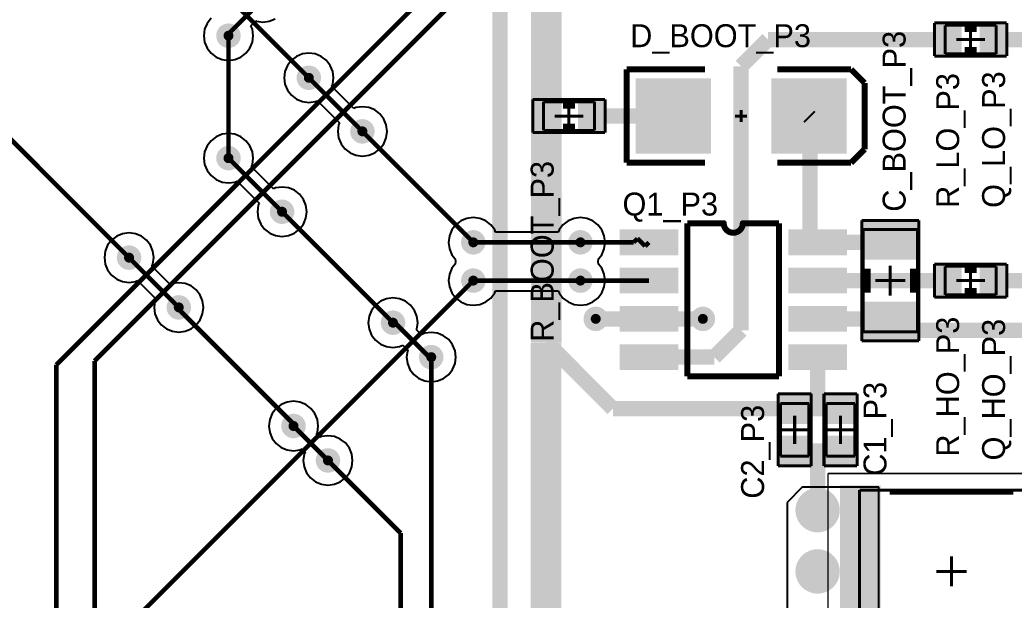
# Model space of a CAD drawing. Header units: millimetres. Extents: x 0.99 to 5.75, y 0.99 to 4.93.
# Drawn here: x 2.582 to 3.882, y 2.272 to 3.031 of the extents above; entities that cross this region are included whole.
import ezdxf

# ---------------------------------------------------------------- set-up
doc = ezdxf.new("R2010")
doc.units = ezdxf.units.MM
doc.header["$MEASUREMENT"] = 0
for name, color, linetype in [('BottomLayer', 5, 'Continuous'), ('BottomSolder', 6, 'Continuous'), ('Mechanical1', 6, 'Continuous'), ('Mechanical13', 56, 'Continuous'), ('Mechanical15', 56, 'Continuous'), ('MultiLayer', 9, 'Continuous'), ('TopLayer', 1, 'Continuous'), ('TopOverlay', 2, 'Continuous'), ('TopPaste', 8, 'Continuous'), ('TopSolder', 216, 'Continuous'), ('ViaHoleLayer', 16, 'Continuous')]:
    doc.layers.add(name, color=color, linetype=linetype)

# ---------------------------------------------------------------- blocks, each defined once
blk = doc.blocks.new('J1_0603_5')
at = {"layer": 'Mechanical13', "const_width": 0.003937}
for points in [[(-0.0334645, -0.0187007), (-0.0334645, 0.0187009)], [(-0.0334645, 0.0187009), (0.0334646, 0.0187009)], [(0.0334646, -0.0187007), (0.0334646, 0.0187009)], [(-0.0334645, -0.0187007), (0.0334646, -0.0187007)]]:
    blk.add_lwpolyline(points, dxfattribs=at)
at = {"layer": 'Mechanical15', "const_width": 0.003937}
for points in [[(-0.047244, -0.0216535), (-0.047244, 0.0216536)], [(-0.047244, 0.0216536), (0.0472442, 0.0216536)], [(1e-07, -0.0187007), (1e-07, 0.0187009)], [(0.0472442, -0.0216535), (0.0472442, 0.0216536)], [(-0.0187007, 1e-07), (0.0187008, 1e-07)], [(-0.047244, -0.0216535), (0.0472442, -0.0216535)]]:
    blk.add_lwpolyline(points, dxfattribs=at)
at = {"layer": 'TopLayer'}
for points in [[(-0.015748, -0.0177164), (-0.015748, 0.0177166), (-0.043307, -0.0177164), (-0.043307, 0.0177166)], [(0.0433071, -0.0177164), (0.0433071, 0.0177166), (0.0157481, -0.0177164), (0.0157481, 0.0177166)]]:
    blk.add_solid(points, dxfattribs=at)
at = {"layer": 'TopOverlay', "const_width": 0.007874}
for points in [[(-0.007874, 0.0137796), (0.0078741, 0.0137796)], [(-0.007874, -0.0137795), (0.0078741, -0.0137795)]]:
    blk.add_lwpolyline(points, dxfattribs=at)
at = {"layer": 'TopPaste'}
for points in [[(-0.015748, -0.0177164), (-0.015748, 0.0177166), (-0.043307, -0.0177164), (-0.043307, 0.0177166)], [(0.0433071, -0.0177164), (0.0433071, 0.0177166), (0.0157481, -0.0177164), (0.0157481, 0.0177166)]]:
    blk.add_solid(points, dxfattribs=at)
at = {"layer": 'TopSolder'}
for points in [[(-0.011748, -0.0217164), (-0.011748, 0.0217166), (-0.047307, -0.0217164), (-0.047307, 0.0217166)], [(0.0473071, -0.0217164), (0.0473071, 0.0217166), (0.0117481, -0.0217164), (0.0117481, 0.0217166)]]:
    blk.add_solid(points, dxfattribs=at)
blk = doc.blocks.new('J1_0603_6')
at = {"layer": 'Mechanical13', "const_width": 0.003937}
for points in [[(-0.0334645, -0.0187007), (-0.0334645, 0.0187009)], [(-0.0334645, 0.0187009), (0.0334646, 0.0187009)], [(0.0334646, -0.0187007), (0.0334646, 0.0187009)], [(-0.0334645, -0.0187007), (0.0334646, -0.0187007)]]:
    blk.add_lwpolyline(points, dxfattribs=at)
at = {"layer": 'Mechanical15', "const_width": 0.003937}
for points in [[(-0.047244, -0.0216535), (-0.047244, 0.0216536)], [(-0.047244, 0.0216536), (0.0472442, 0.0216536)], [(1e-07, -0.0187007), (1e-07, 0.0187009)], [(0.0472442, -0.0216535), (0.0472442, 0.0216536)], [(-0.0187007, 1e-07), (0.0187008, 1e-07)], [(-0.047244, -0.0216535), (0.0472442, -0.0216535)]]:
    blk.add_lwpolyline(points, dxfattribs=at)
at = {"layer": 'TopLayer'}
for points in [[(-0.015748, -0.0177164), (-0.015748, 0.0177166), (-0.043307, -0.0177164), (-0.043307, 0.0177166)], [(0.0433071, -0.0177164), (0.0433071, 0.0177166), (0.0157481, -0.0177164), (0.0157481, 0.0177166)]]:
    blk.add_solid(points, dxfattribs=at)
at = {"layer": 'TopOverlay', "const_width": 0.007874}
for points in [[(-0.007874, 0.0137796), (0.0078741, 0.0137796)], [(-0.007874, -0.0137795), (0.0078741, -0.0137795)]]:
    blk.add_lwpolyline(points, dxfattribs=at)
at = {"layer": 'TopPaste'}
for points in [[(-0.015748, -0.0177164), (-0.015748, 0.0177166), (-0.043307, -0.0177164), (-0.043307, 0.0177166)], [(0.0433071, -0.0177164), (0.0433071, 0.0177166), (0.0157481, -0.0177164), (0.0157481, 0.0177166)]]:
    blk.add_solid(points, dxfattribs=at)
at = {"layer": 'TopSolder'}
for points in [[(-0.011748, -0.0217164), (-0.011748, 0.0217166), (-0.047307, -0.0217164), (-0.047307, 0.0217166)], [(0.0473071, -0.0217164), (0.0473071, 0.0217166), (0.0117481, -0.0217164), (0.0117481, 0.0217166)]]:
    blk.add_solid(points, dxfattribs=at)
blk = doc.blocks.new('J1_0603_7')
at = {"layer": 'Mechanical13', "const_width": 0.003937}
for points in [[(-0.0334645, -0.0187007), (-0.0334645, 0.0187009)], [(-0.0334645, 0.0187009), (0.0334646, 0.0187009)], [(0.0334646, -0.0187007), (0.0334646, 0.0187009)], [(-0.0334645, -0.0187007), (0.0334646, -0.0187007)]]:
    blk.add_lwpolyline(points, dxfattribs=at)
at = {"layer": 'Mechanical15', "const_width": 0.003937}
for points in [[(-0.047244, -0.0216535), (-0.047244, 0.0216536)], [(-0.047244, 0.0216536), (0.0472442, 0.0216536)], [(1e-07, -0.0187007), (1e-07, 0.0187009)], [(0.0472442, -0.0216535), (0.0472442, 0.0216536)], [(-0.0187007, 1e-07), (0.0187008, 1e-07)], [(-0.047244, -0.0216535), (0.0472442, -0.0216535)]]:
    blk.add_lwpolyline(points, dxfattribs=at)
at = {"layer": 'TopLayer'}
for points in [[(-0.015748, -0.0177164), (-0.015748, 0.0177166), (-0.043307, -0.0177164), (-0.043307, 0.0177166)], [(0.0433071, -0.0177164), (0.0433071, 0.0177166), (0.0157481, -0.0177164), (0.0157481, 0.0177166)]]:
    blk.add_solid(points, dxfattribs=at)
at = {"layer": 'TopOverlay', "const_width": 0.007874}
for points in [[(-0.007874, 0.0137796), (0.0078741, 0.0137796)], [(-0.007874, -0.0137795), (0.0078741, -0.0137795)]]:
    blk.add_lwpolyline(points, dxfattribs=at)
at = {"layer": 'TopPaste'}
for points in [[(-0.015748, -0.0177164), (-0.015748, 0.0177166), (-0.043307, -0.0177164), (-0.043307, 0.0177166)], [(0.0433071, -0.0177164), (0.0433071, 0.0177166), (0.0157481, -0.0177164), (0.0157481, 0.0177166)]]:
    blk.add_solid(points, dxfattribs=at)
at = {"layer": 'TopSolder'}
for points in [[(-0.011748, -0.0217164), (-0.011748, 0.0217166), (-0.047307, -0.0217164), (-0.047307, 0.0217166)], [(0.0473071, -0.0217164), (0.0473071, 0.0217166), (0.0117481, -0.0217164), (0.0117481, 0.0217166)]]:
    blk.add_solid(points, dxfattribs=at)
blk = doc.blocks.new('SOIC8_10')
at = {"layer": 'TopLayer'}
for points in [[(-0.0344488, -0.0127953), (0.0344488, -0.0127953), (-0.0344488, 0.0127953), (0.0344488, 0.0127953)], [(0.1860236, -0.0127953), (0.2549212, -0.0127953), (0.1860236, 0.0127953), (0.2549212, 0.0127953)], [(-0.0344488, -0.0627953), (0.0344488, -0.0627953), (-0.0344488, -0.0372047), (0.0344488, -0.0372047)], [(0.1860236, -0.0627953), (0.2549212, -0.0627953), (0.1860236, -0.0372047), (0.2549212, -0.0372047)], [(-0.0344488, -0.1127953), (0.0344488, -0.1127953), (-0.0344488, -0.0872047), (0.0344488, -0.0872047)], [(0.1860236, -0.1127953), (0.2549212, -0.1127953), (0.1860236, -0.0872047), (0.2549212, -0.0872047)], [(-0.0344488, -0.1627953), (0.0344488, -0.1627953), (-0.0344488, -0.1372047), (0.0344488, -0.1372047)], [(0.1860236, -0.1627953), (0.2549212, -0.1627953), (0.1860236, -0.1372047), (0.2549212, -0.1372047)]]:
    blk.add_solid(points, dxfattribs=at)
at = {"layer": 'TopOverlay', "const_width": 0.007874}
for points in [[(0.05, 0.025), (0.0977362, 0.025)], [(0.05, -0.175), (0.05, 0.025)], [(0.1227362, 0.025), (0.17, 0.025)], [(0.17, -0.175), (0.17, 0.025)], [(0.05, -0.175), (0.17, -0.175)]]:
    blk.add_lwpolyline(points, dxfattribs=at)
blk.add_lwpolyline([(0.1227362, 0.025, -0.9999999999999999), (0.0977362, 0.025)], format="xyb", dxfattribs=at)
at = {"layer": 'TopOverlay', "const_width": 0.003937}
for points in [[(0.0957677, 0.025, 1), (0.0997047, 0.025, 1)], [(0.1207677, 0.025, 1), (0.1247047, 0.025, 1)]]:
    blk.add_lwpolyline(points, format="xyb", close=True, dxfattribs=at)
at = {"layer": 'TopPaste'}
for points in [[(-0.0344488, -0.0127953), (0.0344488, -0.0127953), (-0.0344488, 0.0127953), (0.0344488, 0.0127953)], [(0.1860236, -0.0127953), (0.2549212, -0.0127953), (0.1860236, 0.0127953), (0.2549212, 0.0127953)], [(-0.0344488, -0.0627953), (0.0344488, -0.0627953), (-0.0344488, -0.0372047), (0.0344488, -0.0372047)], [(0.1860236, -0.0627953), (0.2549212, -0.0627953), (0.1860236, -0.0372047), (0.2549212, -0.0372047)], [(-0.0344488, -0.1127953), (0.0344488, -0.1127953), (-0.0344488, -0.0872047), (0.0344488, -0.0872047)], [(0.1860236, -0.1127953), (0.2549212, -0.1127953), (0.1860236, -0.0872047), (0.2549212, -0.0872047)], [(-0.0344488, -0.1627953), (0.0344488, -0.1627953), (-0.0344488, -0.1372047), (0.0344488, -0.1372047)], [(0.1860236, -0.1627953), (0.2549212, -0.1627953), (0.1860236, -0.1372047), (0.2549212, -0.1372047)]]:
    blk.add_solid(points, dxfattribs=at)
at = {"layer": 'TopSolder'}
for points in [[(-0.0384488, -0.0167953), (0.0384488, -0.0167953), (-0.0384488, 0.0167953), (0.0384488, 0.0167953)], [(0.1820236, -0.0167953), (0.2589212, -0.0167953), (0.1820236, 0.0167953), (0.2589212, 0.0167953)], [(-0.0384488, -0.0667953), (0.0384488, -0.0667953), (-0.0384488, -0.0332047), (0.0384488, -0.0332047)], [(0.1820236, -0.0667953), (0.2589212, -0.0667953), (0.1820236, -0.0332047), (0.2589212, -0.0332047)], [(-0.0384488, -0.1167953), (0.0384488, -0.1167953), (-0.0384488, -0.0832047), (0.0384488, -0.0832047)], [(0.1820236, -0.1167953), (0.2589212, -0.1167953), (0.1820236, -0.0832047), (0.2589212, -0.0832047)], [(-0.0384488, -0.1667953), (0.0384488, -0.1667953), (-0.0384488, -0.1332047), (0.0384488, -0.1332047)], [(0.1820236, -0.1667953), (0.2589212, -0.1667953), (0.1820236, -0.1332047), (0.2589212, -0.1332047)]]:
    blk.add_solid(points, dxfattribs=at)
blk = doc.blocks.new('SMB_11')
at = {"layer": 'Mechanical1', "const_width": 0.003937}
for points in [[(-0.007874, 0), (0.007874, 0)], [(0, -0.007874), (0, 0.007874)]]:
    blk.add_lwpolyline(points, dxfattribs=at)
at = {"layer": 'TopLayer'}
for points in [[(-0.1338583, -0.0452756), (-0.0433071, -0.0452756), (-0.1338583, 0.0452756), (-0.0433071, 0.0452756)], [(0.0433071, -0.0452756), (0.1338583, -0.0452756), (0.0433071, 0.0452756), (0.1338583, 0.0452756)]]:
    blk.add_solid(points, dxfattribs=at)
at = {"layer": 'TopOverlay', "const_width": 0.007874}
for points in [[(-0.1496063, 0.0610236), (-0.0472441, 0.0610236)], [(-0.1496063, -0.0610236), (-0.1496063, 0.0610236)], [(0.0472441, 0.0610236), (0.1437008, 0.0610236)], [(0.1437008, 0.0610236), (0.1614173, 0.0433071)], [(0.1614173, -0.0433071), (0.1614173, 0.0433071)], [(0.1437008, -0.0610236), (0.1614173, -0.0433071)], [(-0.1496063, -0.0610236), (-0.0472441, -0.0610236)], [(0.0472441, -0.0610236), (0.1437008, -0.0610236)]]:
    blk.add_lwpolyline(points, dxfattribs=at)
at = {"layer": 'TopPaste'}
for points in [[(-0.1338583, -0.0452756), (-0.0433071, -0.0452756), (-0.1338583, 0.0452756), (-0.0433071, 0.0452756)], [(0.0433071, -0.0452756), (0.1338583, -0.0452756), (0.0433071, 0.0452756), (0.1338583, 0.0452756)]]:
    blk.add_solid(points, dxfattribs=at)
at = {"layer": 'TopSolder'}
for points in [[(-0.1378583, -0.0492756), (-0.0393071, -0.0492756), (-0.1378583, 0.0492756), (-0.0393071, 0.0492756)], [(0.0393071, -0.0492756), (0.1378583, -0.0492756), (0.0393071, 0.0492756), (0.1378583, 0.0492756)]]:
    blk.add_solid(points, dxfattribs=at)
blk = doc.blocks.new('C1206_12')
at = {"layer": 'Mechanical13', "const_width": 0.003937}
for points in [[(-0.0669291, 0.0354331), (0.0669291, 0.0354331)], [(-0.0669291, 0.0354331), (-0.0669291, -0.035433)], [(0.0669291, 0.0354331), (0.0669291, -0.035433)], [(-0.0669291, -0.035433), (0.0669291, -0.035433)]]:
    blk.add_lwpolyline(points, dxfattribs=at)
at = {"layer": 'Mechanical15', "const_width": 0.003937}
for points in [[(-0.0787402, 0.0374016), (0.0787402, 0.0374016)], [(-0.0787402, 0.0374016), (-0.0787402, -0.0374015)], [(0.0787402, 0.0374016), (0.0787402, -0.0374015)], [(0, 0.0196851), (0, -0.019685)], [(-0.019685, 0), (0.019685, 0)], [(-0.0787402, -0.0374015), (0.0787402, -0.0374015)]]:
    blk.add_lwpolyline(points, dxfattribs=at)
at = {"layer": 'TopLayer'}
for points in [[(-0.0314961, -0.0334645), (-0.0314961, 0.0334645), (-0.0748031, -0.0334645), (-0.0748031, 0.0334645)], [(0.0748031, -0.0334645), (0.0748031, 0.0334645), (0.0314961, -0.0334645), (0.0314961, 0.0334645)]]:
    blk.add_solid(points, dxfattribs=at)
at = {"layer": 'TopOverlay', "const_width": 0.007874}
for points in [[(-0.015748, 0.0295276), (0.015748, 0.0295276)], [(-0.015748, -0.0295275), (0.015748, -0.0295275)]]:
    blk.add_lwpolyline(points, dxfattribs=at)
at = {"layer": 'TopPaste'}
for points in [[(-0.0314961, -0.0334645), (-0.0314961, 0.0334645), (-0.0748031, -0.0334645), (-0.0748031, 0.0334645)], [(0.0748031, -0.0334645), (0.0748031, 0.0334645), (0.0314961, -0.0334645), (0.0314961, 0.0334645)]]:
    blk.add_solid(points, dxfattribs=at)
at = {"layer": 'TopSolder'}
for points in [[(-0.0274961, -0.0374645), (-0.0274961, 0.0374645), (-0.0788031, -0.0374645), (-0.0788031, 0.0374645)], [(0.0788031, -0.0374645), (0.0788031, 0.0374645), (0.0274961, -0.0374645), (0.0274961, 0.0374645)]]:
    blk.add_solid(points, dxfattribs=at)
blk = doc.blocks.new('1608_0603__13')
at = {"layer": 'Mechanical13', "const_width": 0.003937}
for points in [[(-0.0344488, -0.0187007), (-0.0344488, 0.0187009)], [(0.0344489, 0.0187009), (-0.0344488, 0.0187009)], [(0.0344489, -0.0187007), (0.0344489, 0.0187009)], [(0.0344489, -0.0187007), (-0.0344488, -0.0187007)]]:
    blk.add_lwpolyline(points, dxfattribs=at)
at = {"layer": 'Mechanical15', "const_width": 0.003937}
for points in [[(-0.047244, -0.0216535), (-0.047244, 0.0216536)], [(0.0472441, 0.0216536), (-0.047244, 0.0216536)], [(1e-07, -0.0187007), (1e-07, 0.0187009)], [(0.0472441, -0.0216535), (0.0472441, 0.0216536)], [(0.0187008, 1e-07), (-0.0187007, 1e-07)], [(0.0472441, -0.0216535), (-0.047244, -0.0216535)]]:
    blk.add_lwpolyline(points, dxfattribs=at)
at = {"layer": 'TopLayer'}
for points in [[(-0.011811, -0.0177164), (-0.011811, 0.0177166), (-0.043307, -0.0177164), (-0.043307, 0.0177166)], [(0.0433071, -0.0177164), (0.0433071, 0.0177166), (0.0118111, -0.0177164), (0.0118111, 0.0177166)]]:
    blk.add_solid(points, dxfattribs=at)
at = {"layer": 'TopPaste'}
for points in [[(-0.011811, -0.0177164), (-0.011811, 0.0177166), (-0.043307, -0.0177164), (-0.043307, 0.0177166)], [(0.0433071, -0.0177164), (0.0433071, 0.0177166), (0.0118111, -0.0177164), (0.0118111, 0.0177166)]]:
    blk.add_solid(points, dxfattribs=at)
at = {"layer": 'TopSolder'}
for points in [[(-0.007811, -0.0217164), (-0.007811, 0.0217166), (-0.047307, -0.0217164), (-0.047307, 0.0217166)], [(0.0473071, -0.0217164), (0.0473071, 0.0217166), (0.0078111, -0.0217164), (0.0078111, 0.0217166)]]:
    blk.add_solid(points, dxfattribs=at)
blk = doc.blocks.new('1608_0603__14')
at = {"layer": 'Mechanical13', "const_width": 0.003937}
for points in [[(-0.0344488, -0.0187007), (-0.0344488, 0.0187009)], [(0.0344489, 0.0187009), (-0.0344488, 0.0187009)], [(0.0344489, -0.0187007), (0.0344489, 0.0187009)], [(0.0344489, -0.0187007), (-0.0344488, -0.0187007)]]:
    blk.add_lwpolyline(points, dxfattribs=at)
at = {"layer": 'Mechanical15', "const_width": 0.003937}
for points in [[(-0.047244, -0.0216535), (-0.047244, 0.0216536)], [(0.0472441, 0.0216536), (-0.047244, 0.0216536)], [(1e-07, -0.0187007), (1e-07, 0.0187009)], [(0.0472441, -0.0216535), (0.0472441, 0.0216536)], [(0.0187008, 1e-07), (-0.0187007, 1e-07)], [(0.0472441, -0.0216535), (-0.047244, -0.0216535)]]:
    blk.add_lwpolyline(points, dxfattribs=at)
at = {"layer": 'TopLayer'}
for points in [[(-0.011811, -0.0177164), (-0.011811, 0.0177166), (-0.043307, -0.0177164), (-0.043307, 0.0177166)], [(0.0433071, -0.0177164), (0.0433071, 0.0177166), (0.0118111, -0.0177164), (0.0118111, 0.0177166)]]:
    blk.add_solid(points, dxfattribs=at)
at = {"layer": 'TopPaste'}
for points in [[(-0.011811, -0.0177164), (-0.011811, 0.0177166), (-0.043307, -0.0177164), (-0.043307, 0.0177166)], [(0.0433071, -0.0177164), (0.0433071, 0.0177166), (0.0118111, -0.0177164), (0.0118111, 0.0177166)]]:
    blk.add_solid(points, dxfattribs=at)
at = {"layer": 'TopSolder'}
for points in [[(-0.007811, -0.0217164), (-0.007811, 0.0217166), (-0.047307, -0.0217164), (-0.047307, 0.0217166)], [(0.0473071, -0.0217164), (0.0473071, 0.0217166), (0.0078111, -0.0217164), (0.0078111, 0.0217166)]]:
    blk.add_solid(points, dxfattribs=at)
blk = doc.blocks.new('TDK_C5750_2_M_15')
at = {"layer": 'Mechanical13', "const_width": 0.003937}
for points in [[(0.1200787, 0.1062992), (-0.1200788, 0.1062992)], [(-0.1200788, 0.1062992), (-0.1200788, -0.1062992)], [(0.1200787, 0.1062992), (0.1200787, -0.1062992)], [(0.1200787, -0.1062992), (-0.1200788, -0.1062992)]]:
    blk.add_lwpolyline(points, dxfattribs=at)
at = {"layer": 'Mechanical15'}
for points, const_width in [([(0.1614173, 0.1279527), (-0.1614173, 0.1279527)], 0.0019685), ([(-0.1614173, 0.1279527), (-0.1614173, -0.1279528)], 0.0019685), ([(0.1614173, 0.1279527), (0.1614173, -0.1279528)], 0.0019685), ([(0, 0.019685), (0, -0.0196851)], 0.003937), ([(0.019685, 0), (-0.0196851, 0)], 0.003937), ([(0.1614173, -0.1279528), (-0.1614173, -0.1279528)], 0.0019685)]:
    blk.add_lwpolyline(points, dxfattribs=dict(at, const_width=const_width))
at = {"layer": 'TopLayer'}
for points in [[(-0.0964567, -0.1082677), (-0.0964567, 0.1082677), (-0.1417323, -0.1082677), (-0.1417323, 0.1082677)], [(0.1417323, -0.1082677), (0.1417323, 0.1082677), (0.0964567, -0.1082677), (0.0964567, 0.1082677)]]:
    blk.add_solid(points, dxfattribs=at)
at = {"layer": 'TopOverlay', "const_width": 0.007874}
for points in [[(0.0807086, 0.1043307), (-0.0807087, 0.1043307)], [(0.0807086, -0.1043307), (-0.0807087, -0.1043307)]]:
    blk.add_lwpolyline(points, dxfattribs=at)
at = {"layer": 'TopPaste'}
for points in [[(-0.0964567, -0.1082677), (-0.0964567, 0.1082677), (-0.1417323, -0.1082677), (-0.1417323, 0.1082677)], [(0.1417323, -0.1082677), (0.1417323, 0.1082677), (0.0964567, -0.1082677), (0.0964567, 0.1082677)]]:
    blk.add_solid(points, dxfattribs=at)
at = {"layer": 'TopSolder'}
for points in [[(-0.0924567, -0.1122677), (-0.0924567, 0.1122677), (-0.1457323, -0.1122677), (-0.1457323, 0.1122677)], [(0.1457323, -0.1122677), (0.1457323, 0.1122677), (0.0924567, -0.1122677), (0.0924567, 0.1122677)]]:
    blk.add_solid(points, dxfattribs=at)

msp = doc.modelspace()

# ---------------------------------------------------------------- linework, layer by layer
at = {"layer": 'BottomLayer'}
for p, q in [((2.8321774, 3.0328226), (2.8270481, 3.026138)), ((2.8842497, 3.0230047), (2.8905308, 3.0292858)), ((2.8905308, 3.0292858), (2.8916463, 3.0288237)), ((2.8916463, 3.0288237), (2.9, 3.0277239)), ((2.9, 3.0277239), (2.9083537, 3.0288237)), ((2.9083537, 3.0288237), (2.916138, 3.0320481)), ((2.8238237, 3.0183537), (2.8227239, 3.01)), ((2.8270481, 3.026138), (2.8238237, 3.0183537)), ((2.8861763, 3.0183537), (2.8842497, 3.0230047)), ((2.8872761, 3.01), (2.8861763, 3.0183537)), ((2.8227239, 3.01), (2.8238237, 3.0016463)), ((2.8861763, 3.0016463), (2.8872761, 3.01)), ((2.8238237, 3.0016463), (2.8270481, 2.993862)), ((2.8270481, 2.993862), (2.8321774, 2.9871774)), ((2.8778226, 2.9871774), (2.8829519, 2.993862)), ((2.8829519, 2.993862), (2.8861763, 3.0016463)), ((2.8321774, 2.9871774), (2.838862, 2.9820481)), ((2.838862, 2.9820481), (2.8466463, 2.9788237)), ((2.8466463, 2.9788237), (2.855, 2.9777239)), ((2.855, 2.9777239), (2.8633537, 2.9788237)), ((2.8633537, 2.9788237), (2.871138, 2.9820481)), ((2.871138, 2.9820481), (2.8778226, 2.9871774)), ((2.9371774, 2.9778226), (2.9320481, 2.971138)), ((2.943862, 2.9829519), (2.9371774, 2.9778226)), ((2.9516463, 2.9861763), (2.943862, 2.9829519)), ((2.96, 2.9872761), (2.9516463, 2.9861763)), ((2.9683537, 2.9861763), (2.96, 2.9872761)), ((2.976138, 2.9829519), (2.9683537, 2.9861763)), ((2.9828226, 2.9778226), (2.976138, 2.9829519)), ((2.9879519, 2.971138), (2.9828226, 2.9778226)), ((2.9288237, 2.9633537), (2.9277239, 2.955)), ((2.9320481, 2.971138), (2.9288237, 2.9633537)), ((2.9911763, 2.9633537), (2.9879519, 2.971138)), ((2.9922761, 2.955), (2.9911763, 2.9633537)), ((2.9277239, 2.955), (2.9288237, 2.9466463)), ((2.9911763, 2.9466463), (2.9922761, 2.955)), ((2.9288237, 2.9466463), (2.9320481, 2.938862)), ((2.9320481, 2.938862), (2.9371774, 2.9321774)), ((2.989982, 2.943763), (2.9911763, 2.9466463)), ((3.018763, 2.914982), (2.989982, 2.943763)), ((2.9371774, 2.9321774), (2.943862, 2.9270481)), ((2.943862, 2.9270481), (2.9516463, 2.9238237)), ((2.9683537, 2.9238237), (2.971237, 2.925018)), ((2.971237, 2.925018), (3.000018, 2.896237)), ((2.9516463, 2.9238237), (2.96, 2.9227239)), ((2.96, 2.9227239), (2.9683537, 2.9238237)), ((3.0216463, 2.9161763), (3.018763, 2.914982)), ((3.03, 2.9172761), (3.0216463, 2.9161763)), ((3.0383537, 2.9161763), (3.03, 2.9172761)), ((3.046138, 2.9129519), (3.0383537, 2.9161763)), ((3.0528226, 2.9078226), (3.046138, 2.9129519)), ((3.0579519, 2.901138), (3.0528226, 2.9078226)), ((3.0611763, 2.8933537), (3.0579519, 2.901138)), ((2.9988237, 2.8933537), (2.9977239, 2.885)), ((2.9977239, 2.885), (2.9988237, 2.8766463)), ((3.000018, 2.896237), (2.9988237, 2.8933537)), ((3.0622761, 2.885), (3.0611763, 2.8933537)), ((3.0611763, 2.8766463), (3.0622761, 2.885)), ((2.8321774, 2.8728226), (2.8270481, 2.866138)), ((2.838862, 2.8779519), (2.8321774, 2.8728226)), ((2.8466463, 2.8811763), (2.838862, 2.8779519)), ((2.855, 2.8822761), (2.8466463, 2.8811763)), ((2.8633537, 2.8811763), (2.855, 2.8822761)), ((2.871138, 2.8779519), (2.8633537, 2.8811763)), ((2.8778226, 2.8728226), (2.871138, 2.8779519)), ((2.8829519, 2.866138), (2.8778226, 2.8728226)), ((2.9988237, 2.8766463), (3.0020481, 2.868862)), ((3.0579519, 2.868862), (3.0611763, 2.8766463)), ((2.8270481, 2.866138), (2.8238237, 2.8583537)), ((2.8861763, 2.8583537), (2.8829519, 2.866138)), ((3.0020481, 2.868862), (3.0071774, 2.8621774)), ((3.0071774, 2.8621774), (3.013862, 2.8570481)), ((3.046138, 2.8570481), (3.0528226, 2.8621774)), ((3.0528226, 2.8621774), (3.0579519, 2.868862)), ((2.8238237, 2.8583537), (2.8227239, 2.85)), ((2.8227239, 2.85), (2.8238237, 2.8416463)), ((2.8872761, 2.85), (2.8861763, 2.8583537)), ((2.8861763, 2.8416463), (2.8872761, 2.85)), ((3.013862, 2.8570481), (3.0216463, 2.8538237)), ((3.0216463, 2.8538237), (3.03, 2.8527239)), ((3.03, 2.8527239), (3.0383537, 2.8538237)), ((3.0383537, 2.8538237), (3.046138, 2.8570481)), ((2.8238237, 2.8416463), (2.8270481, 2.833862)), ((2.8270481, 2.833862), (2.8321774, 2.8271774)), ((2.884982, 2.838763), (2.8861763, 2.8416463)), ((2.913763, 2.809982), (2.884982, 2.838763)), ((2.8321774, 2.8271774), (2.838862, 2.8220481)), ((2.838862, 2.8220481), (2.8466463, 2.8188237)), ((2.8633537, 2.8188237), (2.866237, 2.820018)), ((2.866237, 2.820018), (2.895018, 2.791237)), ((2.8466463, 2.8188237), (2.855, 2.8177239)), ((2.855, 2.8177239), (2.8633537, 2.8188237)), ((2.9166463, 2.8111763), (2.913763, 2.809982)), ((2.925, 2.8122761), (2.9166463, 2.8111763)), ((2.9333537, 2.8111763), (2.925, 2.8122761)), ((2.941138, 2.8079519), (2.9333537, 2.8111763)), ((2.9478226, 2.8028226), (2.941138, 2.8079519)), ((2.9529519, 2.796138), (2.9478226, 2.8028226)), ((2.9561763, 2.7883537), (2.9529519, 2.796138)), ((2.8938237, 2.7883537), (2.8927239, 2.78)), ((2.895018, 2.791237), (2.8938237, 2.7883537)), ((2.9572761, 2.78), (2.9561763, 2.7883537)), ((2.8927239, 2.78), (2.8938237, 2.7716463)), ((2.8938237, 2.7716463), (2.8970481, 2.763862)), ((2.9529519, 2.763862), (2.9561763, 2.7716463)), ((2.9561763, 2.7716463), (2.9572761, 2.78)), ((3.158862, 2.7679519), (3.1521774, 2.7628226)), ((3.1666463, 2.7711763), (3.158862, 2.7679519)), ((3.175, 2.7722761), (3.1666463, 2.7711763)), ((3.1833537, 2.7711763), (3.175, 2.7722761)), ((3.191138, 2.7679519), (3.1833537, 2.7711763)), ((3.1978226, 2.7628226), (3.191138, 2.7679519)), ((3.298862, 2.7679519), (3.2921774, 2.7628226)), ((3.3066463, 2.7711763), (3.298862, 2.7679519)), ((3.315, 2.7722761), (3.3066463, 2.7711763)), ((3.3233537, 2.7711763), (3.315, 2.7722761)), ((3.331138, 2.7679519), (3.3233537, 2.7711763)), ((3.3378226, 2.7628226), (3.331138, 2.7679519)), ((2.8970481, 2.763862), (2.9021774, 2.7571774)), ((2.9021774, 2.7571774), (2.908862, 2.7520481)), ((2.941138, 2.7520481), (2.9478226, 2.7571774)), ((2.9478226, 2.7571774), (2.9529519, 2.763862)), ((3.1470481, 2.756138), (3.1438237, 2.7483537)), ((3.1521774, 2.7628226), (3.1470481, 2.756138)), ((3.2029519, 2.756138), (3.1978226, 2.7628226)), ((3.2041462, 2.7532547), (3.2029519, 2.756138)), ((3.2870481, 2.756138), (3.2858538, 2.7532547)), ((3.2921774, 2.7628226), (3.2870481, 2.756138)), ((3.3429519, 2.756138), (3.3378226, 2.7628226)), ((3.3461763, 2.7483537), (3.3429519, 2.756138)), ((2.7021774, 2.7428226), (2.6970481, 2.736138)), ((2.708862, 2.7479519), (2.7021774, 2.7428226)), ((2.7166463, 2.7511763), (2.708862, 2.7479519)), ((2.725, 2.7522761), (2.7166463, 2.7511763)), ((2.7333537, 2.7511763), (2.725, 2.7522761)), ((2.741138, 2.7479519), (2.7333537, 2.7511763)), ((2.7478226, 2.7428226), (2.741138, 2.7479519)), ((2.7529519, 2.736138), (2.7478226, 2.7428226)), ((2.908862, 2.7520481), (2.9166463, 2.7488237)), ((2.9166463, 2.7488237), (2.925, 2.7477239)), ((2.925, 2.7477239), (2.9333537, 2.7488237)), ((2.9333537, 2.7488237), (2.941138, 2.7520481)), ((3.1438237, 2.7483537), (3.1427239, 2.74)), ((3.2858538, 2.7532547), (3.2041462, 2.7532547)), ((3.3472761, 2.74), (3.3461763, 2.7483537)), ((2.6970481, 2.736138), (2.6938237, 2.7283537)), ((2.7561763, 2.7283537), (2.7529519, 2.736138)), ((3.1427239, 2.74), (3.1438237, 2.7316463)), ((3.1438237, 2.7316463), (3.1470481, 2.723862)), ((3.3429519, 2.723862), (3.3461763, 2.7316463)), ((3.3461763, 2.7316463), (3.3472761, 2.74)), ((2.6938237, 2.7283537), (2.6927239, 2.72)), ((2.6927239, 2.72), (2.6938237, 2.7116463)), ((2.7572761, 2.72), (2.7561763, 2.7283537)), ((2.7561763, 2.7116463), (2.7572761, 2.72)), ((3.1470481, 2.723862), (3.1512368, 2.7184033)), ((3.1512368, 2.7184033), (3.1518104, 2.715)), ((3.3381896, 2.715), (3.3387632, 2.7184033)), ((3.3387632, 2.7184033), (3.3429519, 2.723862)), ((2.6938237, 2.7116463), (2.6970481, 2.703862)), ((2.6970481, 2.703862), (2.7021774, 2.6971774)), ((2.754982, 2.708763), (2.7561763, 2.7116463)), ((2.778763, 2.684982), (2.754982, 2.708763)), ((3.1470481, 2.706138), (3.1438237, 2.6983537)), ((3.1512368, 2.7115967), (3.1470481, 2.706138)), ((3.1518104, 2.715), (3.1512368, 2.7115967)), ((3.3387632, 2.7115967), (3.3381896, 2.715)), ((3.3429519, 2.706138), (3.3387632, 2.7115967)), ((3.3461763, 2.6983537), (3.3429519, 2.706138)), ((2.7021774, 2.6971774), (2.708862, 2.6920481)), ((2.708862, 2.6920481), (2.7166463, 2.6888237)), ((2.7333537, 2.6888237), (2.736237, 2.690018)), ((2.736237, 2.690018), (2.760018, 2.666237)), ((3.1438237, 2.6983537), (3.1427239, 2.69)), ((3.1427239, 2.69), (3.1438237, 2.6816463)), ((3.3472761, 2.69), (3.3461763, 2.6983537)), ((3.3461763, 2.6816463), (3.3472761, 2.69)), ((2.7166463, 2.6888237), (2.725, 2.6877239)), ((2.725, 2.6877239), (2.7333537, 2.6888237)), ((2.7816463, 2.6861763), (2.778763, 2.684982)), ((2.79, 2.6872761), (2.7816463, 2.6861763)), ((2.7983537, 2.6861763), (2.79, 2.6872761)), ((2.806138, 2.6829519), (2.7983537, 2.6861763)), ((2.8128226, 2.6778226), (2.806138, 2.6829519)), ((2.8179519, 2.671138), (2.8128226, 2.6778226)), ((3.1438237, 2.6816463), (3.1470481, 2.673862)), ((3.3429519, 2.673862), (3.3461763, 2.6816463)), ((2.760018, 2.666237), (2.7588237, 2.6633537)), ((2.8211763, 2.6633537), (2.8179519, 2.671138)), ((3.0616463, 2.6661763), (3.053862, 2.6629519)), ((3.07, 2.6672761), (3.0616463, 2.6661763)), ((3.0783537, 2.6661763), (3.07, 2.6672761)), ((3.086138, 2.6629519), (3.0783537, 2.6661763)), ((3.1470481, 2.673862), (3.1521774, 2.6671774)), ((3.1521774, 2.6671774), (3.158862, 2.6620481)), ((3.191138, 2.6620481), (3.1978226, 2.6671774)), ((3.1978226, 2.6671774), (3.2029519, 2.673862)), ((3.2029519, 2.673862), (3.2041462, 2.6767453)), ((3.2041462, 2.6767453), (3.2858538, 2.6767453)), ((3.2858538, 2.6767453), (3.2870481, 2.673862)), ((3.2870481, 2.673862), (3.2921774, 2.6671774)), ((3.2921774, 2.6671774), (3.298862, 2.6620481)), ((3.331138, 2.6620481), (3.3378226, 2.6671774)), ((3.3378226, 2.6671774), (3.3429519, 2.673862)), ((2.7588237, 2.6633537), (2.7577239, 2.655)), ((2.7577239, 2.655), (2.7588237, 2.6466463)), ((2.8222761, 2.655), (2.8211763, 2.6633537)), ((2.8211763, 2.6466463), (2.8222761, 2.655)), ((3.0420481, 2.651138), (3.0388237, 2.6433537)), ((3.0471774, 2.6578226), (3.0420481, 2.651138)), ((3.053862, 2.6629519), (3.0471774, 2.6578226)), ((3.0928226, 2.6578226), (3.086138, 2.6629519)), ((3.0979519, 2.651138), (3.0928226, 2.6578226)), ((3.1011763, 2.6433537), (3.0979519, 2.651138)), ((3.158862, 2.6620481), (3.1666463, 2.6588237)), ((3.1666463, 2.6588237), (3.175, 2.6577239)), ((3.175, 2.6577239), (3.1833537, 2.6588237)), ((3.1833537, 2.6588237), (3.191138, 2.6620481)), ((3.298862, 2.6620481), (3.3066463, 2.6588237)), ((3.3066463, 2.6588237), (3.315, 2.6577239)), ((3.315, 2.6577239), (3.3233537, 2.6588237)), ((3.3233537, 2.6588237), (3.331138, 2.6620481)), ((2.7588237, 2.6466463), (2.7620481, 2.638862)), ((2.7620481, 2.638862), (2.7671774, 2.6321774)), ((2.8128226, 2.6321774), (2.8179519, 2.638862)), ((2.8179519, 2.638862), (2.8211763, 2.6466463)), ((3.0388237, 2.6433537), (3.0377239, 2.635)), ((3.1022761, 2.635), (3.1011763, 2.6433537)), ((2.7671774, 2.6321774), (2.773862, 2.6270481)), ((2.773862, 2.6270481), (2.7816463, 2.6238237)), ((2.7983537, 2.6238237), (2.806138, 2.6270481)), ((2.806138, 2.6270481), (2.8128226, 2.6321774)), ((3.0377239, 2.635), (3.0388237, 2.6266463)), ((3.0388237, 2.6266463), (3.0420481, 2.618862)), ((3.1007142, 2.6255308), (3.1011763, 2.6266463)), ((3.1069953, 2.6192497), (3.1007142, 2.6255308)), ((3.1011763, 2.6266463), (3.1022761, 2.635)), ((2.7816463, 2.6238237), (2.79, 2.6227239)), ((2.79, 2.6227239), (2.7983537, 2.6238237)), ((3.0420481, 2.618862), (3.0471774, 2.6121774)), ((3.0471774, 2.6121774), (3.053862, 2.6070481)), ((3.1116463, 2.6211763), (3.1069953, 2.6192497)), ((3.12, 2.6222761), (3.1116463, 2.6211763)), ((3.1283537, 2.6211763), (3.12, 2.6222761)), ((3.136138, 2.6179519), (3.1283537, 2.6211763)), ((3.1428226, 2.6128226), (3.136138, 2.6179519)), ((3.1479519, 2.606138), (3.1428226, 2.6128226)), ((3.053862, 2.6070481), (3.0616463, 2.6038237)), ((3.0616463, 2.6038237), (3.07, 2.6027239)), ((3.07, 2.6027239), (3.0783537, 2.6038237)), ((3.0783537, 2.6038237), (3.0830047, 2.6057503)), ((3.0830047, 2.6057503), (3.0892858, 2.5994692)), ((3.0892858, 2.5994692), (3.0888237, 2.5983537)), ((3.1511763, 2.5983537), (3.1479519, 2.606138)), ((3.0888237, 2.5983537), (3.0877239, 2.59)), ((3.0877239, 2.59), (3.0888237, 2.5816463)), ((3.1522761, 2.59), (3.1511763, 2.5983537)), ((3.1511763, 2.5816463), (3.1522761, 2.59)), ((3.0888237, 2.5816463), (3.0920481, 2.573862)), ((3.0920481, 2.573862), (3.0971774, 2.5671774)), ((3.1428226, 2.5671774), (3.1479519, 2.573862)), ((3.1479519, 2.573862), (3.1511763, 2.5816463)), ((3.0971774, 2.5671774), (3.103862, 2.5620481)), ((3.103862, 2.5620481), (3.1116463, 2.5588237)), ((3.1283537, 2.5588237), (3.136138, 2.5620481)), ((3.136138, 2.5620481), (3.1428226, 2.5671774)), ((3.1116463, 2.5588237), (3.12, 2.5577239)), ((3.12, 2.5577239), (3.1283537, 2.5588237)), ((2.9171774, 2.5228226), (2.9120481, 2.516138)), ((2.923862, 2.5279519), (2.9171774, 2.5228226)), ((2.9316463, 2.5311763), (2.923862, 2.5279519)), ((2.94, 2.5322761), (2.9316463, 2.5311763)), ((2.9483537, 2.5311763), (2.94, 2.5322761)), ((2.956138, 2.5279519), (2.9483537, 2.5311763)), ((2.9628226, 2.5228226), (2.956138, 2.5279519)), ((2.9679519, 2.516138), (2.9628226, 2.5228226)), ((2.9088237, 2.5083537), (2.9077239, 2.5)), ((2.9120481, 2.516138), (2.9088237, 2.5083537)), ((2.9711763, 2.5083537), (2.9679519, 2.516138)), ((2.9722761, 2.5), (2.9711763, 2.5083537)), ((2.9077239, 2.5), (2.9088237, 2.4916463)), ((2.9711763, 2.4916463), (2.9722761, 2.5)), ((2.9088237, 2.4916463), (2.9120481, 2.483862)), ((2.9120481, 2.483862), (2.9171774, 2.4771774)), ((2.969982, 2.488763), (2.9711763, 2.4916463)), ((2.973763, 2.484982), (2.969982, 2.488763)), ((2.9766463, 2.4861763), (2.973763, 2.484982)), ((2.985, 2.4872761), (2.9766463, 2.4861763)), ((2.9933537, 2.4861763), (2.985, 2.4872761)), ((3.001138, 2.4829519), (2.9933537, 2.4861763)), ((3.0078226, 2.4778226), (3.001138, 2.4829519)), ((2.9171774, 2.4771774), (2.923862, 2.4720481)), ((2.923862, 2.4720481), (2.9316463, 2.4688237)), ((2.9483537, 2.4688237), (2.951237, 2.470018)), ((2.951237, 2.470018), (2.955018, 2.466237)), ((3.0129519, 2.471138), (3.0078226, 2.4778226)), ((3.0161763, 2.4633537), (3.0129519, 2.471138)), ((2.9316463, 2.4688237), (2.94, 2.4677239)), ((2.94, 2.4677239), (2.9483537, 2.4688237)), ((2.9538237, 2.4633537), (2.9527239, 2.455)), ((2.955018, 2.466237), (2.9538237, 2.4633537)), ((3.0172761, 2.455), (3.0161763, 2.4633537)), ((2.9527239, 2.455), (2.9538237, 2.4466463)), ((2.9538237, 2.4466463), (2.9570481, 2.438862)), ((3.0129519, 2.438862), (3.0161763, 2.4466463)), ((3.0161763, 2.4466463), (3.0172761, 2.455)), ((2.9570481, 2.438862), (2.9621774, 2.4321774)), ((2.9621774, 2.4321774), (2.968862, 2.4270481)), ((3.001138, 2.4270481), (3.0078226, 2.4321774)), ((3.0078226, 2.4321774), (3.0129519, 2.438862)), ((2.968862, 2.4270481), (2.9766463, 2.4238237)), ((2.9766463, 2.4238237), (2.985, 2.4227239)), ((2.985, 2.4227239), (2.9933537, 2.4238237)), ((2.9933537, 2.4238237), (3.001138, 2.4270481))]:
    msp.add_line(p, q, dxfattribs=at)
at = {"layer": 'BottomLayer', "const_width": 0.006}
for points in [[(2.855, 3.0125), (2.9, 3.0575)], [(2.855, 3.01), (2.855, 3.0125)], [(2.96, 2.955), (3.03, 2.885)], [(2.855, 2.85), (2.925, 2.78)], [(3.175, 2.74), (3.315, 2.74)], [(2.725, 2.72), (2.79, 2.655)], [(3.175, 2.69), (3.315, 2.69)], [(3.07, 2.635), (3.0725, 2.635)], [(3.0725, 2.635), (3.1175, 2.59)], [(3.1175, 2.59), (3.12, 2.59)], [(2.94, 2.5), (2.985, 2.455)]]:
    msp.add_lwpolyline(points, dxfattribs=at)
at = {"layer": 'BottomLayer'}
for points, const_width in [([(2.849, 3.01, 1), (2.861, 3.01, 1)], 0.012), ([(2.954, 2.955, 1), (2.966, 2.955, 1)], 0.012), ([(3.024, 2.885, 1), (3.036, 2.885, 1)], 0.012), ([(2.849, 2.85, 1), (2.861, 2.85, 1)], 0.012), ([(2.919, 2.78, 1), (2.931, 2.78, 1)], 0.012), ([(3.169, 2.74, 1), (3.181, 2.74, 1)], 0.012), ([(3.309, 2.74, 1), (3.321, 2.74, 1)], 0.012), ([(2.719, 2.72, 1), (2.731, 2.72, 1)], 0.012), ([(3.169, 2.69, 1), (3.181, 2.69, 1)], 0.012), ([(3.309, 2.69, 1), (3.321, 2.69, 1)], 0.012), ([(2.784, 2.655, 1), (2.796, 2.655, 1)], 0.012), ([(3.329, 2.64, 1), (3.341, 2.64, 1)], 0.012), ([(3.469, 2.64, 1), (3.481, 2.64, 1)], 0.012), ([(3.064, 2.635, 1), (3.076, 2.635, 1)], 0.012), ([(3.114, 2.59, 1), (3.126, 2.59, 1)], 0.012), ([(2.934, 2.5, 1), (2.946, 2.5, 1)], 0.012), ([(2.979, 2.455, 1), (2.991, 2.455, 1)], 0.012), ([(3.6125, 2.39, 1), (3.6375, 2.39, 1)], 0.025), ([(3.6125, 2.31, 1), (3.6375, 2.31, 1)], 0.025)]:
    msp.add_lwpolyline(points, format="xyb", close=True, dxfattribs=dict(at, const_width=const_width))
at = {"layer": 'BottomSolder'}
for points, const_width in [([(2.847, 3.01, 1), (2.863, 3.01, 1)], 0.016), ([(2.952, 2.955, 1), (2.968, 2.955, 1)], 0.016), ([(3.022, 2.885, 1), (3.038, 2.885, 1)], 0.016), ([(2.847, 2.85, 1), (2.863, 2.85, 1)], 0.016), ([(2.917, 2.78, 1), (2.933, 2.78, 1)], 0.016), ([(3.167, 2.74, 1), (3.183, 2.74, 1)], 0.016), ([(3.307, 2.74, 1), (3.323, 2.74, 1)], 0.016), ([(2.717, 2.72, 1), (2.733, 2.72, 1)], 0.016), ([(3.167, 2.69, 1), (3.183, 2.69, 1)], 0.016), ([(3.307, 2.69, 1), (3.323, 2.69, 1)], 0.016), ([(2.782, 2.655, 1), (2.798, 2.655, 1)], 0.016), ([(3.062, 2.635, 1), (3.078, 2.635, 1)], 0.016), ([(3.327, 2.64, 1), (3.343, 2.64, 1)], 0.016), ([(3.467, 2.64, 1), (3.483, 2.64, 1)], 0.016), ([(3.112, 2.59, 1), (3.128, 2.59, 1)], 0.016), ([(2.932, 2.5, 1), (2.948, 2.5, 1)], 0.016), ([(2.977, 2.455, 1), (2.993, 2.455, 1)], 0.016), ([(3.6105, 2.39, 1), (3.6395, 2.39, 1)], 0.029), ([(3.6105, 2.31, 1), (3.6395, 2.31, 1)], 0.029)]:
    msp.add_lwpolyline(points, format="xyb", close=True, dxfattribs=dict(at, const_width=const_width))
at = {"layer": 'MultiLayer'}
for points, const_width in [([(2.849, 3.01, 1), (2.861, 3.01, 1)], 0.012), ([(2.954, 2.955, 1), (2.966, 2.955, 1)], 0.012), ([(3.024, 2.885, 1), (3.036, 2.885, 1)], 0.012), ([(2.849, 2.85, 1), (2.861, 2.85, 1)], 0.012), ([(2.919, 2.78, 1), (2.931, 2.78, 1)], 0.012), ([(3.169, 2.74, 1), (3.181, 2.74, 1)], 0.012), ([(3.309, 2.74, 1), (3.321, 2.74, 1)], 0.012), ([(2.719, 2.72, 1), (2.731, 2.72, 1)], 0.012), ([(3.169, 2.69, 1), (3.181, 2.69, 1)], 0.012), ([(3.309, 2.69, 1), (3.321, 2.69, 1)], 0.012), ([(2.784, 2.655, 1), (2.796, 2.655, 1)], 0.012), ([(3.329, 2.64, 1), (3.341, 2.64, 1)], 0.012), ([(3.469, 2.64, 1), (3.481, 2.64, 1)], 0.012), ([(3.064, 2.635, 1), (3.076, 2.635, 1)], 0.012), ([(3.114, 2.59, 1), (3.126, 2.59, 1)], 0.012), ([(2.934, 2.5, 1), (2.946, 2.5, 1)], 0.012), ([(2.979, 2.455, 1), (2.991, 2.455, 1)], 0.012), ([(3.6125, 2.39, 1), (3.6375, 2.39, 1)], 0.025), ([(3.6125, 2.31, 1), (3.6375, 2.31, 1)], 0.025)]:
    msp.add_lwpolyline(points, format="xyb", close=True, dxfattribs=dict(at, const_width=const_width))
at = {"layer": 'TopLayer'}
for p, q in [((3.605, 2.42), (3.585, 2.4)), ((3.705, 2.42), (3.605, 2.42)), ((3.705, 2.2), (3.705, 2.42)), ((3.585, 2.4), (3.585, 2.22))]:
    msp.add_line(p, q, dxfattribs=at)
for points, const_width in [([(3.21, 2.175), (3.21, 3.2)], 0.02), ([(3.27, 3.195), (3.2704725, 2.9050001)], 0.04), ([(2.73, 3.185), (2.96, 2.955)], 0.006), ([(2.63, 2.58), (3.17, 3.12)], 0.006), ([(2.68, 2.585), (3.17, 3.075)], 0.006), ([(3.525, 2.97), (3.56, 3.005)], 0.02), ([(3.56, 3.005), (3.7954724, 3.005)], 0.02), ([(3.7954724, 3.005), (3.7954725, 3.0050001)], 0.02), ([(3.8545276, 3.0050001), (3.9249999, 3.0050001)], 0.02), ([(2.855, 2.85), (2.855, 3.01)], 0.006), ([(3.525, 2.625), (3.525, 2.97)], 0.02), ([(2.48, 2.965), (2.725, 2.72)], 0.006), ([(3.2704725, 2.6095275), (3.2704725, 2.9050001)], 0.04), ([(3.3295276, 2.9050001), (3.4364172, 2.9050001)], 0.02), ([(3.4364172, 2.9050001), (3.4364173, 2.905)], 0.02), ([(3.6135827, 2.905), (3.6152047, 2.903378)], 0.02), ([(3.6152047, 2.7497953), (3.6152047, 2.903378)], 0.02), ([(3.03, 2.885), (3.175, 2.74)], 0.006), ([(2.925, 2.78), (3.07, 2.635)], 0.006), ([(3.6152047, 2.7497953), (3.625, 2.74)], 0.02), ([(3.315, 2.74), (3.3845276, 2.74)], 0.006), ([(3.3845276, 2.74), (3.3895276, 2.745)], 0.006), ([(3.3895276, 2.745), (3.3995276, 2.735)], 0.006), ([(3.3995276, 2.735), (3.4045276, 2.74)], 0.006), ([(3.625, 2.74), (3.7168504, 2.74)], 0.02), ([(3.7168504, 2.74), (3.72, 2.7431496)], 0.02), ([(2.73, 2.245), (3.175, 2.69)], 0.006), ([(3.315, 2.69), (3.4045276, 2.69)], 0.006), ([(3.625, 2.69), (3.7954724, 2.69)], 0.02), ([(3.7954724, 2.69), (3.7954725, 2.6900001)], 0.02), ([(3.8545276, 2.6900001), (3.9249999, 2.6900001)], 0.02), ([(2.79, 2.6525), (2.79, 2.655)], 0.006), ([(2.79, 2.6525), (2.94, 2.5025)], 0.006), ([(3.335, 2.64), (3.4045276, 2.64)], 0.02), ([(3.4045276, 2.64), (3.475, 2.64)], 0.02), ([(3.625, 2.64), (3.7168504, 2.64)], 0.02), ([(3.7168504, 2.64), (3.72, 2.6368504)], 0.02), ([(3.72, 2.6368504), (3.7318504, 2.625)], 0.02), ([(3.27, 2.609055), (3.2704725, 2.6095275)], 0.04), ([(3.27, 2.17), (3.27, 2.609055)], 0.04), ([(3.49, 2.59), (3.525, 2.625)], 0.02), ([(3.7318504, 2.625), (3.94, 2.625)], 0.02), ([(3.2704725, 2.6095275), (3.357441, 2.522559)], 0.02), ([(3.4045276, 2.59), (3.49, 2.59)], 0.02), ([(3.625, 2.522559), (3.625, 2.59)], 0.02), ([(2.68, 1.73), (2.68, 2.585)], 0.006), ([(3.12, 2.165), (3.12, 2.59)], 0.006), ([(2.63, 1.755), (2.63, 2.58)], 0.006), ([(3.357441, 2.522559), (3.5950001, 2.522559)], 0.02), ([(3.5950001, 2.522559), (3.625, 2.522559)], 0.02), ([(3.625, 2.522559), (3.6500001, 2.522559)], 0.02), ([(2.94, 2.5), (2.94, 2.5025)], 0.006), ([(3.6000001, 2.4674409), (3.6250001, 2.4674409)], 0.02), ([(3.625, 2.4674408), (3.6250001, 2.4674409)], 0.02), ([(3.625, 2.39), (3.625, 2.4674408)], 0.02), ([(3.6250001, 2.4674409), (3.6500001, 2.4674409)], 0.02), ([(2.985, 2.455), (3.08, 2.36)], 0.006), ([(3.08, 2.08), (3.08, 2.36)], 0.006)]:
    msp.add_lwpolyline(points, dxfattribs=dict(at, const_width=const_width))
for points, const_width in [([(2.849, 3.01, 1), (2.861, 3.01, 1)], 0.012), ([(2.954, 2.955, 1), (2.966, 2.955, 1)], 0.012), ([(3.024, 2.885, 1), (3.036, 2.885, 1)], 0.012), ([(2.849, 2.85, 1), (2.861, 2.85, 1)], 0.012), ([(2.919, 2.78, 1), (2.931, 2.78, 1)], 0.012), ([(3.169, 2.74, 1), (3.181, 2.74, 1)], 0.012), ([(3.309, 2.74, 1), (3.321, 2.74, 1)], 0.012), ([(2.719, 2.72, 1), (2.731, 2.72, 1)], 0.012), ([(3.169, 2.69, 1), (3.181, 2.69, 1)], 0.012), ([(3.309, 2.69, 1), (3.321, 2.69, 1)], 0.012), ([(2.784, 2.655, 1), (2.796, 2.655, 1)], 0.012), ([(3.329, 2.64, 1), (3.341, 2.64, 1)], 0.012), ([(3.469, 2.64, 1), (3.481, 2.64, 1)], 0.012), ([(3.064, 2.635, 1), (3.076, 2.635, 1)], 0.012), ([(3.114, 2.59, 1), (3.126, 2.59, 1)], 0.012), ([(2.934, 2.5, 1), (2.946, 2.5, 1)], 0.012), ([(2.979, 2.455, 1), (2.991, 2.455, 1)], 0.012), ([(3.6125, 2.39, 1), (3.6375, 2.39, 1)], 0.025), ([(3.6125, 2.31, 1), (3.6375, 2.31, 1)], 0.025)]:
    msp.add_lwpolyline(points, format="xyb", close=True, dxfattribs=dict(at, const_width=const_width))
at = {"layer": 'TopSolder'}
for points, const_width in [([(2.847, 3.01, 1), (2.863, 3.01, 1)], 0.016), ([(2.952, 2.955, 1), (2.968, 2.955, 1)], 0.016), ([(3.022, 2.885, 1), (3.038, 2.885, 1)], 0.016), ([(2.847, 2.85, 1), (2.863, 2.85, 1)], 0.016), ([(2.917, 2.78, 1), (2.933, 2.78, 1)], 0.016), ([(3.167, 2.74, 1), (3.183, 2.74, 1)], 0.016), ([(3.307, 2.74, 1), (3.323, 2.74, 1)], 0.016), ([(2.717, 2.72, 1), (2.733, 2.72, 1)], 0.016), ([(3.167, 2.69, 1), (3.183, 2.69, 1)], 0.016), ([(3.307, 2.69, 1), (3.323, 2.69, 1)], 0.016), ([(2.782, 2.655, 1), (2.798, 2.655, 1)], 0.016), ([(3.062, 2.635, 1), (3.078, 2.635, 1)], 0.016), ([(3.327, 2.64, 1), (3.343, 2.64, 1)], 0.016), ([(3.467, 2.64, 1), (3.483, 2.64, 1)], 0.016), ([(3.112, 2.59, 1), (3.128, 2.59, 1)], 0.016), ([(2.932, 2.5, 1), (2.948, 2.5, 1)], 0.016), ([(2.977, 2.455, 1), (2.993, 2.455, 1)], 0.016), ([(3.6105, 2.39, 1), (3.6395, 2.39, 1)], 0.029), ([(3.6105, 2.31, 1), (3.6395, 2.31, 1)], 0.029)]:
    msp.add_lwpolyline(points, format="xyb", close=True, dxfattribs=dict(at, const_width=const_width))
at = {"layer": 'ViaHoleLayer'}
for points, const_width in [([(2.85175, 3.01, 1), (2.85825, 3.01, 1)], 0.0065), ([(2.95675, 2.955, 1), (2.96325, 2.955, 1)], 0.0065), ([(3.02675, 2.885, 1), (3.03325, 2.885, 1)], 0.0065), ([(2.85175, 2.85, 1), (2.85825, 2.85, 1)], 0.0065), ([(2.92175, 2.78, 1), (2.92825, 2.78, 1)], 0.0065), ([(3.17175, 2.74, 1), (3.17825, 2.74, 1)], 0.0065), ([(3.31175, 2.74, 1), (3.31825, 2.74, 1)], 0.0065), ([(2.72175, 2.72, 1), (2.72825, 2.72, 1)], 0.0065), ([(3.17175, 2.69, 1), (3.17825, 2.69, 1)], 0.0065), ([(3.31175, 2.69, 1), (3.31825, 2.69, 1)], 0.0065), ([(2.78675, 2.655, 1), (2.79325, 2.655, 1)], 0.0065), ([(3.06675, 2.635, 1), (3.07325, 2.635, 1)], 0.0065), ([(3.33175, 2.64, 1), (3.33825, 2.64, 1)], 0.0065), ([(3.47175, 2.64, 1), (3.47825, 2.64, 1)], 0.0065), ([(3.11675, 2.59, 1), (3.12325, 2.59, 1)], 0.0065), ([(2.93675, 2.5, 1), (2.94325, 2.5, 1)], 0.0065), ([(2.98175, 2.455, 1), (2.98825, 2.455, 1)], 0.0065), ([(3.618, 2.39, 1), (3.632, 2.39, 1)], 0.014), ([(3.618, 2.31, 1), (3.632, 2.31, 1)], 0.014)]:
    msp.add_lwpolyline(points, format="xyb", close=True, dxfattribs=dict(at, const_width=const_width))

# ---------------------------------------------------------------- block references
for name, p, rotation in [('J1_0603_5', (3.825, 3.005), 360), ('SMB_11', (3.525, 2.905), 360), ('J1_0603_7', (3.3, 2.905), 360), ('SOIC8_10', (3.4045276, 2.74), 360), ('C1206_12', (3.72, 2.69), 90), ('J1_0603_6', (3.825, 2.69), 360), ('1608_0603__13', (3.595, 2.495), 270), ('1608_0603__14', (3.655, 2.495), 270), ('TDK_C5750_2_M_15', (3.8, 2.31), 180)]:
    msp.add_blockref(name, p, dxfattribs=dict(rotation=rotation))

# ---------------------------------------------------------------- texts
at = {"layer": 'TopOverlay'}
for s, p in [('D_BOOT_P3', (3.38, 2.995)), ('Q1_P3', (3.37, 2.775))]:
    msp.add_text(s, height=0.03, dxfattribs=at).set_placement(p)
for s, p in [('C_BOOT_P3', (3.74, 2.78)), ('R_LO_P3', (3.81, 2.785)), ('Q_LO_P3', (3.87, 2.785)), ('R_BOOT_P3', (3.28, 2.61)), ('R_HO_P3', (3.81, 2.46)), ('Q_HO_P3', (3.87, 2.455)), ('C1_P3', (3.715, 2.435)), ('C2_P3', (3.555, 2.405))]:
    msp.add_text(s, height=0.03, rotation=90, dxfattribs=at).set_placement(p)

doc.saveas('drawing.dxf')
